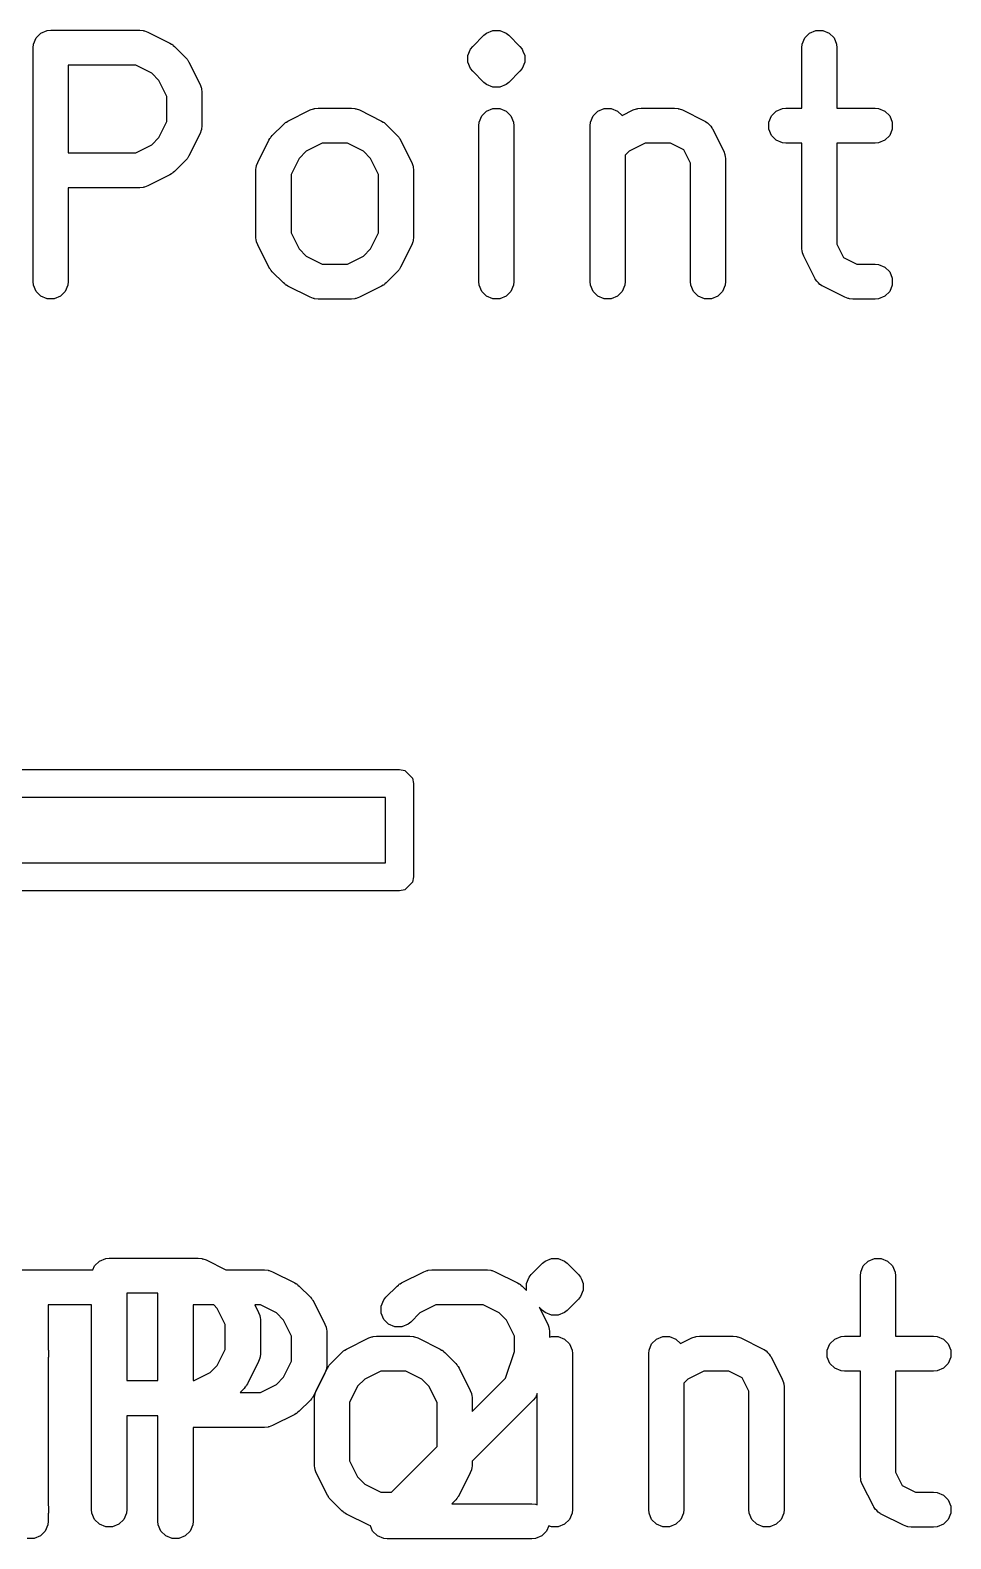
# Model space of a CAD drawing. Header units: millimetres. Extents: x 129 to 276, y -185 to -58.
# Drawn here: x 195.72 to 199.66, y -169.28 to -162.83 of the extents above; entities that cross this region are included whole.
import ezdxf

# ---------------------------------------------------------------- set-up
doc = ezdxf.new("R2010")
doc.units = ezdxf.units.MM
doc.layers.add('F.Fab', color=9, linetype='CONTINUOUS', true_color=0xafafaf)

msp = doc.modelspace()

# ---------------------------------------------------------------- linework, layer by layer
at = {"layer": 'F.Fab', "linetype": 'CONTINUOUS'}
for p, q in [((195.747164, -162.863151), (195.767856, -162.842459)), ((195.767856, -162.842459), (195.794892, -162.83126)), ((195.794892, -162.83126), (195.809524, -162.829819)), ((195.809524, -162.829819), (196.190476, -162.829819)), ((196.190476, -162.829819), (196.205108, -162.83126)), ((196.205108, -162.83126), (196.207597, -162.832291)), ((196.207597, -162.832291), (196.210285, -162.832482)), ((196.210285, -162.832482), (196.224017, -162.837737)), ((196.224017, -162.837737), (196.319255, -162.885356)), ((197.613634, -162.899405), (197.661253, -162.851786)), ((197.661253, -162.851786), (197.672618, -162.842459)), ((197.672618, -162.842459), (197.699654, -162.83126)), ((197.699654, -162.83126), (197.728917, -162.83126)), ((197.728917, -162.83126), (197.728918, -162.83126)), ((197.728918, -162.83126), (197.755954, -162.842459)), ((197.755954, -162.842459), (197.767319, -162.851786)), ((197.767319, -162.851786), (197.814938, -162.899405)), ((199.032878, -162.863151), (199.05357, -162.842459)), ((199.05357, -162.842459), (199.080606, -162.83126)), ((199.080606, -162.83126), (199.10987, -162.83126)), ((199.10987, -162.83126), (199.136906, -162.842459)), ((199.136906, -162.842459), (199.157598, -162.863151)), ((195.734524, -162.904819), (195.735965, -162.890187)), ((195.734524, -163.904819), (195.734524, -162.904819)), ((195.735965, -162.890187), (195.747164, -162.863151)), ((196.319255, -162.885356), (196.325554, -162.88932)), ((196.325554, -162.88932), (196.327382, -162.890078)), ((196.327382, -162.890078), (196.329438, -162.891766)), ((196.329438, -162.891766), (196.331698, -162.893188)), ((196.331698, -162.893188), (196.332997, -162.894686)), ((196.332997, -162.894686), (196.338747, -162.899405)), ((196.338747, -162.899405), (196.386366, -162.947024)), ((197.593108, -162.937807), (197.604307, -162.91077)), ((197.604307, -162.91077), (197.613634, -162.899405)), ((197.814938, -162.899405), (197.824265, -162.91077)), ((197.824265, -162.91077), (197.827861, -162.919451)), ((197.827861, -162.919451), (197.835464, -162.937807)), ((199.020238, -162.904819), (199.021679, -162.890187)), ((199.020238, -163.163152), (199.020238, -162.904819)), ((199.021679, -162.890187), (199.032878, -162.863151)), ((199.157598, -162.863151), (199.168797, -162.890187)), ((199.168797, -162.890187), (199.170238, -162.904819)), ((199.170238, -162.904819), (199.170238, -163.163152)), ((196.172771, -162.979819), (195.884524, -162.979819)), ((195.884524, -162.979819), (195.884524, -163.353628)), ((196.241287, -163.014077), (196.172771, -162.979819)), ((196.386366, -162.947024), (196.391084, -162.952773)), ((196.391084, -162.952773), (196.392583, -162.954073)), ((196.392583, -162.954073), (196.394004, -162.956332)), ((196.394004, -162.956332), (196.395693, -162.958389)), ((196.395693, -162.958389), (196.39645, -162.960216)), ((196.39645, -162.960216), (196.400415, -162.966516)), ((196.400415, -162.966516), (196.448034, -163.061754)), ((197.593108, -162.967069), (197.593108, -162.937807)), ((197.604307, -162.994106), (197.593108, -162.967069)), ((197.835464, -162.96707), (197.824265, -162.994106)), ((197.835464, -162.937807), (197.835464, -162.96707)), ((196.271694, -163.044484), (196.241287, -163.014077)), ((196.305952, -163.113), (196.271694, -163.044484)), ((197.613634, -163.005471), (197.604307, -162.994106)), ((197.661253, -163.05309), (197.613634, -163.005471)), ((197.672618, -163.062417), (197.661253, -163.05309)), ((197.767319, -163.05309), (197.755954, -163.062417)), ((197.814938, -163.005471), (197.767319, -163.05309)), ((197.824265, -162.994106), (197.814938, -163.005471)), ((196.305952, -163.220447), (196.305952, -163.113)), ((196.448034, -163.061754), (196.453289, -163.075485)), ((196.453289, -163.075485), (196.45348, -163.078174)), ((196.45348, -163.078174), (196.454511, -163.080663)), ((196.454511, -163.080663), (196.455952, -163.095295)), ((196.455952, -163.095295), (196.455952, -163.238152)), ((197.699654, -163.073616), (197.672618, -163.062417)), ((197.699655, -163.073616), (197.699654, -163.073616)), ((197.728917, -163.073616), (197.699655, -163.073616)), ((197.728918, -163.073616), (197.728917, -163.073616)), ((197.755954, -163.062417), (197.728918, -163.073616)), ((196.823602, -163.218689), (196.91884, -163.17107)), ((196.91884, -163.17107), (196.932571, -163.165815)), ((196.932571, -163.165815), (196.93526, -163.165623)), ((196.93526, -163.165623), (196.937749, -163.164593)), ((196.937749, -163.164593), (196.952381, -163.163152)), ((196.952381, -163.163152), (197.095238, -163.163152)), ((197.095238, -163.163152), (197.10987, -163.164593)), ((197.10987, -163.164593), (197.112359, -163.165624)), ((197.112359, -163.165624), (197.115047, -163.165815)), ((197.115047, -163.165815), (197.128779, -163.17107)), ((197.128779, -163.17107), (197.224017, -163.218689)), ((197.651926, -163.196484), (197.672618, -163.175792)), ((197.672618, -163.175792), (197.699654, -163.164593)), ((197.699654, -163.164593), (197.728918, -163.164593)), ((197.728918, -163.164593), (197.755954, -163.175792)), ((197.755954, -163.175792), (197.776646, -163.196484)), ((198.128116, -163.196484), (198.148808, -163.175792)), ((198.148808, -163.175792), (198.175844, -163.164593)), ((198.175844, -163.164593), (198.205108, -163.164593)), ((198.205108, -163.164593), (198.232144, -163.175792)), ((198.232144, -163.175792), (198.251545, -163.195193)), ((198.251545, -163.195193), (198.299792, -163.17107)), ((198.299792, -163.17107), (198.313523, -163.165815)), ((198.313523, -163.165815), (198.316212, -163.165623)), ((198.316212, -163.165623), (198.318701, -163.164593)), ((198.318701, -163.164593), (198.333333, -163.163152)), ((198.333333, -163.163152), (198.47619, -163.163152)), ((198.47619, -163.163152), (198.490822, -163.164593)), ((198.490822, -163.164593), (198.493311, -163.165624)), ((198.493311, -163.165624), (198.495999, -163.165815)), ((198.495999, -163.165815), (198.509731, -163.17107)), ((198.509731, -163.17107), (198.604969, -163.218689)), ((198.890021, -163.196484), (198.910713, -163.175792)), ((198.910713, -163.175792), (198.937749, -163.164593)), ((198.937749, -163.164593), (198.952381, -163.163152)), ((198.952381, -163.163152), (199.020238, -163.163152)), ((199.170238, -163.163152), (199.333333, -163.163152)), ((199.333333, -163.163152), (199.347965, -163.164593)), ((199.347965, -163.164593), (199.375001, -163.175792)), ((199.375001, -163.175792), (199.395693, -163.196484)), ((196.271694, -163.288963), (196.305952, -163.220447)), ((196.455952, -163.238152), (196.454511, -163.252784)), ((196.756491, -163.280357), (196.80411, -163.232738)), ((196.80411, -163.232738), (196.809859, -163.228019)), ((196.809859, -163.228019), (196.811159, -163.226521)), ((196.811159, -163.226521), (196.813418, -163.225099)), ((196.813418, -163.225099), (196.815475, -163.223411)), ((196.815475, -163.223411), (196.817302, -163.222653)), ((196.817302, -163.222653), (196.823602, -163.218689)), ((197.224017, -163.218689), (197.230316, -163.222653)), ((197.230316, -163.222653), (197.232144, -163.223411)), ((197.232144, -163.223411), (197.2342, -163.225099)), ((197.2342, -163.225099), (197.23646, -163.226521)), ((197.23646, -163.226521), (197.237759, -163.228019)), ((197.237759, -163.228019), (197.243509, -163.232738)), ((197.243509, -163.232738), (197.291128, -163.280357)), ((197.639286, -163.238152), (197.640727, -163.22352)), ((197.639286, -163.904819), (197.639286, -163.238152)), ((197.640727, -163.22352), (197.651926, -163.196484)), ((197.776646, -163.196484), (197.787845, -163.22352)), ((197.787845, -163.22352), (197.789286, -163.238152)), ((197.789286, -163.238152), (197.789286, -163.904819)), ((198.115476, -163.238152), (198.116917, -163.22352)), ((198.115476, -163.904819), (198.115476, -163.238152)), ((198.116917, -163.22352), (198.128116, -163.196484)), ((198.604969, -163.218689), (198.607416, -163.220229)), ((198.607416, -163.220229), (198.60857, -163.220614)), ((198.60857, -163.220614), (198.610006, -163.221859)), ((198.610006, -163.221859), (198.617412, -163.226521)), ((198.617412, -163.226521), (198.623573, -163.233625)), ((198.623573, -163.233625), (198.630678, -163.239787)), ((198.630678, -163.239787), (198.635339, -163.247192)), ((198.635339, -163.247192), (198.636585, -163.248629)), ((198.636585, -163.248629), (198.636969, -163.249782)), ((198.878822, -163.22352), (198.890021, -163.196484)), ((198.878822, -163.252784), (198.878822, -163.22352)), ((199.395693, -163.196484), (199.406892, -163.22352)), ((199.406892, -163.22352), (199.406892, -163.252784)), ((196.241287, -163.31937), (196.271694, -163.288963)), ((196.448034, -163.271693), (196.400415, -163.366931)), ((196.453289, -163.257962), (196.448034, -163.271693)), ((196.45348, -163.255272), (196.453289, -163.257962)), ((196.454511, -163.252784), (196.45348, -163.255272)), ((196.694823, -163.395087), (196.742442, -163.299849)), ((196.742442, -163.299849), (196.746406, -163.293549)), ((196.746406, -163.293549), (196.747164, -163.291722)), ((196.747164, -163.291722), (196.748852, -163.289665)), ((196.748852, -163.289665), (196.750274, -163.287406)), ((196.750274, -163.287406), (196.751772, -163.286106)), ((196.751772, -163.286106), (196.756491, -163.280357)), ((196.970086, -163.313152), (196.90157, -163.34741)), ((197.077533, -163.313152), (196.970086, -163.313152)), ((197.146049, -163.34741), (197.077533, -163.313152)), ((197.291128, -163.280357), (197.295846, -163.286106)), ((197.295846, -163.286106), (197.297345, -163.287406)), ((197.297345, -163.287406), (197.298766, -163.289665)), ((197.298766, -163.289665), (197.300455, -163.291722)), ((197.300455, -163.291722), (197.301212, -163.293549)), ((197.301212, -163.293549), (197.305177, -163.299849)), ((197.305177, -163.299849), (197.352796, -163.395087)), ((198.351038, -163.313152), (198.282522, -163.34741)), ((198.458485, -163.313152), (198.351038, -163.313152)), ((198.515526, -163.341672), (198.458485, -163.313152)), ((198.636969, -163.249782), (198.63851, -163.25223)), ((198.63851, -163.25223), (198.686129, -163.347468)), ((198.890021, -163.27982), (198.878822, -163.252784)), ((198.910713, -163.300512), (198.890021, -163.27982)), ((198.937749, -163.311711), (198.910713, -163.300512)), ((198.952381, -163.313152), (198.937749, -163.311711)), ((199.020238, -163.313152), (198.952381, -163.313152)), ((199.020238, -163.761961), (199.020238, -163.313152)), ((199.333333, -163.313152), (199.170238, -163.313152)), ((199.170238, -163.313152), (199.170238, -163.744256)), ((199.347965, -163.311711), (199.333333, -163.313152)), ((199.375001, -163.300512), (199.347965, -163.311711)), ((199.395693, -163.27982), (199.375001, -163.300512)), ((199.406892, -163.252784), (199.395693, -163.27982)), ((195.884524, -163.353628), (196.172771, -163.353628)), ((196.172771, -163.353628), (196.241287, -163.31937)), ((196.394004, -163.377114), (196.392583, -163.379374)), ((196.395693, -163.375058), (196.394004, -163.377114)), ((196.39645, -163.37323), (196.395693, -163.375058)), ((196.400415, -163.366931), (196.39645, -163.37323)), ((196.871163, -163.377817), (196.836905, -163.446333)), ((196.90157, -163.34741), (196.871163, -163.377817)), ((197.176456, -163.377817), (197.146049, -163.34741)), ((197.210714, -163.446333), (197.176456, -163.377817)), ((198.282522, -163.34741), (198.265476, -163.364456)), ((198.265476, -163.364456), (198.265476, -163.904819)), ((198.544047, -163.398714), (198.515526, -163.341672)), ((198.686129, -163.347468), (198.691384, -163.361199)), ((198.691384, -163.361199), (198.691575, -163.363888)), ((198.691575, -163.363888), (198.692606, -163.366377)), ((198.692606, -163.366377), (198.694047, -163.381009)), ((196.329438, -163.44168), (196.327382, -163.443369)), ((196.331698, -163.440259), (196.329438, -163.44168)), ((196.332997, -163.43876), (196.331698, -163.440259)), ((196.338747, -163.434042), (196.332997, -163.43876)), ((196.386366, -163.386423), (196.338747, -163.434042)), ((196.391084, -163.380673), (196.386366, -163.386423)), ((196.392583, -163.379374), (196.391084, -163.380673)), ((196.686905, -163.428628), (196.688346, -163.413996)), ((196.686905, -163.714342), (196.686905, -163.428628)), ((196.688346, -163.413996), (196.689377, -163.411506)), ((196.689377, -163.411506), (196.689568, -163.408819)), ((196.689568, -163.408819), (196.694823, -163.395087)), ((197.352796, -163.395087), (197.358051, -163.408818)), ((197.358051, -163.408818), (197.358242, -163.411507)), ((197.358242, -163.411507), (197.359273, -163.413996)), ((197.359273, -163.413996), (197.360714, -163.428628)), ((197.360714, -163.428628), (197.360714, -163.714342)), ((198.544047, -163.904819), (198.544047, -163.398714)), ((198.694047, -163.381009), (198.694047, -163.904819)), ((196.190476, -163.503628), (195.884524, -163.503628)), ((195.884524, -163.503628), (195.884524, -163.904819)), ((196.205108, -163.502187), (196.190476, -163.503628)), ((196.207597, -163.501155), (196.205108, -163.502187)), ((196.210285, -163.500965), (196.207597, -163.501155)), ((196.224017, -163.49571), (196.210285, -163.500965)), ((196.319255, -163.448091), (196.224017, -163.49571)), ((196.325554, -163.444126), (196.319255, -163.448091)), ((196.327382, -163.443369), (196.325554, -163.444126)), ((196.836905, -163.446333), (196.836905, -163.696637)), ((197.210714, -163.696637), (197.210714, -163.446333)), ((196.836905, -163.696637), (196.871163, -163.765153)), ((197.176455, -163.765153), (197.210714, -163.696637)), ((196.688346, -163.728974), (196.686905, -163.714342)), ((196.689377, -163.731463), (196.688346, -163.728974)), ((196.689568, -163.734151), (196.689377, -163.731463)), ((196.694823, -163.747883), (196.689568, -163.734151)), ((196.742442, -163.843121), (196.694823, -163.747883)), ((196.871163, -163.765153), (196.90157, -163.795561)), ((197.146048, -163.795561), (197.176455, -163.765153)), ((197.352796, -163.747883), (197.305177, -163.843121)), ((197.358051, -163.734152), (197.352796, -163.747883)), ((197.358242, -163.731462), (197.358051, -163.734152)), ((197.359273, -163.728974), (197.358242, -163.731462)), ((197.360714, -163.714342), (197.359273, -163.728974)), ((199.021679, -163.776593), (199.020238, -163.761961)), ((199.170238, -163.744256), (199.198758, -163.801298)), ((196.90157, -163.795561), (196.970086, -163.829819)), ((196.970086, -163.829819), (197.077533, -163.829819)), ((197.077533, -163.829819), (197.146048, -163.795561)), ((199.02271, -163.779082), (199.021679, -163.776593)), ((199.022901, -163.78177), (199.02271, -163.779082)), ((199.028156, -163.795502), (199.022901, -163.78177)), ((199.075775, -163.890741), (199.028156, -163.795502)), ((199.198758, -163.801298), (199.2558, -163.829819)), ((199.2558, -163.829819), (199.333333, -163.829819)), ((199.333333, -163.829819), (199.347965, -163.83126)), ((196.746405, -163.849417), (196.742442, -163.843121)), ((196.747163, -163.851247), (196.746405, -163.849417)), ((196.748852, -163.853305), (196.747163, -163.851247)), ((196.750274, -163.855564), (196.748852, -163.853305)), ((196.751772, -163.856863), (196.750274, -163.855564)), ((196.75649, -163.862612), (196.751772, -163.856863)), ((196.804109, -163.910232), (196.75649, -163.862612)), ((197.291128, -163.862613), (197.24351, -163.910232)), ((197.295846, -163.856863), (197.291128, -163.862613)), ((197.297345, -163.855564), (197.295846, -163.856863)), ((197.298766, -163.853305), (197.297345, -163.855564)), ((197.300456, -163.851247), (197.298766, -163.853305)), ((197.301213, -163.849417), (197.300456, -163.851247)), ((197.305177, -163.843121), (197.301213, -163.849417)), ((199.077315, -163.893187), (199.075775, -163.890741)), ((199.0777, -163.894342), (199.077315, -163.893187)), ((199.078946, -163.895779), (199.0777, -163.894342)), ((199.347965, -163.83126), (199.375001, -163.842459)), ((199.375001, -163.842459), (199.395693, -163.863151)), ((199.395693, -163.863151), (199.406892, -163.890187)), ((199.406892, -163.890187), (199.406892, -163.919451)), ((195.735965, -163.919451), (195.734524, -163.904819)), ((195.747164, -163.946487), (195.735965, -163.919451)), ((195.767856, -163.967179), (195.747164, -163.946487)), ((195.871884, -163.946487), (195.851192, -163.967179)), ((195.883083, -163.919451), (195.871884, -163.946487)), ((195.884524, -163.904819), (195.883083, -163.919451)), ((196.809858, -163.91495), (196.804109, -163.910232)), ((196.811159, -163.91645), (196.809858, -163.91495)), ((196.813418, -163.917872), (196.811159, -163.91645)), ((196.815475, -163.91956), (196.813418, -163.917872)), ((196.817302, -163.920317), (196.815475, -163.91956)), ((196.823602, -163.924282), (196.817302, -163.920317)), ((196.91884, -163.971901), (196.823602, -163.924282)), ((197.224017, -163.924282), (197.128779, -163.971901)), ((197.230316, -163.920317), (197.224017, -163.924282)), ((197.232144, -163.91956), (197.230316, -163.920317)), ((197.2342, -163.917872), (197.232144, -163.91956)), ((197.23646, -163.91645), (197.2342, -163.917872)), ((197.23776, -163.91495), (197.23646, -163.91645)), ((197.24351, -163.910232), (197.23776, -163.91495)), ((197.640727, -163.919451), (197.639286, -163.904819)), ((197.651926, -163.946487), (197.640727, -163.919451)), ((197.672618, -163.967179), (197.651926, -163.946487)), ((197.776646, -163.946487), (197.755954, -163.967179)), ((197.787845, -163.919451), (197.776646, -163.946487)), ((197.789286, -163.904819), (197.787845, -163.919451)), ((198.116917, -163.919451), (198.115476, -163.904819)), ((198.128116, -163.946487), (198.116917, -163.919451)), ((198.148808, -163.967179), (198.128116, -163.946487)), ((198.252836, -163.946487), (198.232144, -163.967179)), ((198.264035, -163.919451), (198.252836, -163.946487)), ((198.265476, -163.904819), (198.264035, -163.919451)), ((198.545488, -163.919451), (198.544047, -163.904819)), ((198.556687, -163.946487), (198.545488, -163.919451)), ((198.577379, -163.967179), (198.556687, -163.946487)), ((198.681407, -163.946487), (198.660715, -163.967179)), ((198.692606, -163.919451), (198.681407, -163.946487)), ((198.694047, -163.904819), (198.692606, -163.919451)), ((199.083607, -163.903183), (199.078946, -163.895779)), ((199.090709, -163.909342), (199.083607, -163.903183)), ((199.096873, -163.91645), (199.090709, -163.909342)), ((199.104278, -163.921111), (199.096873, -163.91645)), ((199.105715, -163.922357), (199.104278, -163.921111)), ((199.106868, -163.922741), (199.105715, -163.922357)), ((199.109316, -163.924282), (199.106868, -163.922741)), ((199.204554, -163.971901), (199.109316, -163.924282)), ((199.395693, -163.946487), (199.375001, -163.967179)), ((199.406892, -163.919451), (199.395693, -163.946487)), ((195.794892, -163.978378), (195.767856, -163.967179)), ((195.824156, -163.978378), (195.794892, -163.978378)), ((195.851192, -163.967179), (195.824156, -163.978378)), ((196.932571, -163.977156), (196.91884, -163.971901)), ((196.93526, -163.977347), (196.932571, -163.977156)), ((196.937749, -163.978378), (196.93526, -163.977347)), ((196.952381, -163.979819), (196.937749, -163.978378)), ((197.095238, -163.979819), (196.952381, -163.979819)), ((197.10987, -163.978378), (197.095238, -163.979819)), ((197.112359, -163.977346), (197.10987, -163.978378)), ((197.115047, -163.977156), (197.112359, -163.977346)), ((197.128779, -163.971901), (197.115047, -163.977156)), ((197.699654, -163.978378), (197.672618, -163.967179)), ((197.728918, -163.978378), (197.699654, -163.978378)), ((197.755954, -163.967179), (197.728918, -163.978378)), ((198.175844, -163.978378), (198.148808, -163.967179)), ((198.205108, -163.978378), (198.175844, -163.978378)), ((198.232144, -163.967179), (198.205108, -163.978378)), ((198.604415, -163.978378), (198.577379, -163.967179)), ((198.633679, -163.978378), (198.604415, -163.978378)), ((198.660715, -163.967179), (198.633679, -163.978378)), ((199.218285, -163.977156), (199.204554, -163.971901)), ((199.220974, -163.977347), (199.218285, -163.977156)), ((199.223463, -163.978378), (199.220974, -163.977347)), ((199.238095, -163.979819), (199.223463, -163.978378)), ((199.333333, -163.979819), (199.238095, -163.979819)), ((199.347965, -163.978378), (199.333333, -163.979819)), ((199.375001, -163.967179), (199.347965, -163.978378)), ((194.7, -165.99), (197.3, -165.99)), ((197.3, -165.99), (197.322961, -165.994567)), ((197.322961, -165.994567), (197.355433, -166.027039)), ((197.355433, -166.027039), (197.36, -166.05)), ((197.36, -166.05), (197.36, -166.45)), ((197.24, -166.11), (194.76, -166.11)), ((197.24, -166.39), (197.24, -166.11)), ((194.76, -166.39), (197.24, -166.39)), ((197.355433, -166.472961), (197.322961, -166.505433)), ((197.36, -166.45), (197.355433, -166.472961)), ((197.3, -166.51), (194.7, -166.51)), ((197.322961, -166.505433), (197.3, -166.51)), ((196.017856, -168.092459), (196.044892, -168.08126)), ((196.044892, -168.08126), (196.059524, -168.079819)), ((196.059524, -168.079819), (196.440476, -168.079819)), ((196.440476, -168.079819), (196.455108, -168.08126)), ((196.455108, -168.08126), (196.457597, -168.082291)), ((196.457597, -168.082291), (196.460285, -168.082482)), ((196.460285, -168.082482), (196.474017, -168.087737)), ((197.922618, -168.092459), (197.949654, -168.08126)), ((197.949654, -168.08126), (197.978917, -168.08126)), ((197.978917, -168.08126), (197.978918, -168.08126)), ((197.978918, -168.08126), (198.005954, -168.092459)), ((199.30357, -168.092459), (199.330606, -168.08126)), ((199.330606, -168.08126), (199.35987, -168.08126)), ((199.35987, -168.08126), (199.386906, -168.092459)), ((195.557359, -168.129819), (195.99026, -168.129819)), ((195.99026, -168.129819), (195.997164, -168.113151)), ((195.997164, -168.113151), (196.017856, -168.092459)), ((196.474017, -168.087737), (196.558181, -168.129819)), ((196.558181, -168.129819), (196.723809, -168.129819)), ((196.723809, -168.129819), (196.738441, -168.13126)), ((196.738441, -168.13126), (196.74093, -168.132291)), ((196.74093, -168.132291), (196.743618, -168.132482)), ((196.743618, -168.132482), (196.75735, -168.137737)), ((196.75735, -168.137737), (196.852588, -168.185356)), ((197.309316, -168.185356), (197.404554, -168.137737)), ((197.404554, -168.137737), (197.418285, -168.132482)), ((197.418285, -168.132482), (197.420974, -168.13229)), ((197.420974, -168.13229), (197.423463, -168.13126)), ((197.423463, -168.13126), (197.438095, -168.129819)), ((197.438095, -168.129819), (197.67619, -168.129819)), ((197.67619, -168.129819), (197.690822, -168.13126)), ((197.690822, -168.13126), (197.693311, -168.132291)), ((197.693311, -168.132291), (197.695999, -168.132482)), ((197.695999, -168.132482), (197.709731, -168.137737)), ((197.709731, -168.137737), (197.804969, -168.185356)), ((197.854307, -168.16077), (197.863634, -168.149405)), ((197.863634, -168.149405), (197.911253, -168.101786)), ((197.911253, -168.101786), (197.922618, -168.092459)), ((198.005954, -168.092459), (198.017319, -168.101786)), ((198.017319, -168.101786), (198.064938, -168.149405)), ((198.064938, -168.149405), (198.074265, -168.16077)), ((199.270238, -168.154819), (199.271679, -168.140187)), ((199.271679, -168.140187), (199.282878, -168.113151)), ((199.282878, -168.113151), (199.30357, -168.092459)), ((199.386906, -168.092459), (199.407598, -168.113151)), ((199.407598, -168.113151), (199.418797, -168.140187)), ((199.418797, -168.140187), (199.420238, -168.154819)), ((196.852588, -168.185356), (196.858887, -168.18932)), ((196.858887, -168.18932), (196.860715, -168.190078)), ((196.860715, -168.190078), (196.862771, -168.191766)), ((196.862771, -168.191766), (196.865031, -168.193188)), ((196.865031, -168.193188), (196.86633, -168.194686)), ((196.86633, -168.194686), (196.87208, -168.199405)), ((196.87208, -168.199405), (196.919699, -168.247024)), ((197.242205, -168.247024), (197.289824, -168.199405)), ((197.289824, -168.199405), (197.295573, -168.194686)), ((197.295573, -168.194686), (197.296873, -168.193188)), ((197.296873, -168.193188), (197.299132, -168.191766)), ((197.299132, -168.191766), (197.301189, -168.190078)), ((197.301189, -168.190078), (197.303016, -168.18932)), ((197.303016, -168.18932), (197.309316, -168.185356)), ((197.804969, -168.185356), (197.811268, -168.18932)), ((197.811268, -168.18932), (197.813096, -168.190078)), ((197.813096, -168.190078), (197.815152, -168.191766)), ((197.815152, -168.191766), (197.817412, -168.193188)), ((197.817412, -168.193188), (197.818711, -168.194686)), ((197.818711, -168.194686), (197.824461, -168.199405)), ((197.824461, -168.199405), (197.843803, -168.218747)), ((197.843108, -168.187807), (197.854307, -168.16077)), ((197.843108, -168.217069), (197.843108, -168.187807)), ((198.074265, -168.16077), (198.077861, -168.169451)), ((198.077861, -168.169451), (198.085464, -168.187807)), ((198.085464, -168.187807), (198.085464, -168.21707)), ((199.270238, -168.413152), (199.270238, -168.154819)), ((199.420238, -168.154819), (199.420238, -168.413152)), ((195.984524, -168.279819), (195.798809, -168.279819)), ((195.798809, -168.279819), (195.798809, -168.47125)), ((195.984524, -169.154819), (195.984524, -168.279819)), ((196.267857, -168.229819), (196.134524, -168.229819)), ((196.134524, -168.229819), (196.134524, -168.603628)), ((196.267857, -168.603628), (196.267857, -168.229819)), ((196.507029, -168.279819), (196.417857, -168.279819)), ((196.417857, -168.279819), (196.417857, -168.603628)), ((196.521694, -168.294484), (196.507029, -168.279819)), ((196.706104, -168.279819), (196.682066, -168.279819)), ((196.682066, -168.279819), (196.698034, -168.311754)), ((196.77462, -168.314077), (196.706104, -168.279819)), ((196.919699, -168.247024), (196.924417, -168.252773)), ((196.924417, -168.252773), (196.925916, -168.254073)), ((196.925916, -168.254073), (196.927337, -168.256332)), ((196.927337, -168.256332), (196.929026, -168.258389)), ((196.929026, -168.258389), (196.929783, -168.260216)), ((196.929783, -168.260216), (196.933748, -168.266516)), ((196.933748, -168.266516), (196.981367, -168.361754)), ((197.221679, -168.285426), (197.232878, -168.258389)), ((197.232878, -168.258389), (197.242205, -168.247024)), ((197.4558, -168.279819), (197.387284, -168.314077)), ((197.658485, -168.279819), (197.4558, -168.279819)), ((197.727001, -168.314077), (197.658485, -168.279819)), ((197.843803, -168.218747), (197.843108, -168.217069)), ((198.064938, -168.255471), (198.017319, -168.30309)), ((198.074265, -168.244106), (198.064938, -168.255471)), ((198.085464, -168.21707), (198.074265, -168.244106)), ((196.555952, -168.363), (196.521694, -168.294484)), ((196.698034, -168.311754), (196.703289, -168.325485)), ((196.703289, -168.325485), (196.70348, -168.328174)), ((196.70348, -168.328174), (196.704511, -168.330663)), ((196.704511, -168.330663), (196.705952, -168.345295)), ((196.805027, -168.344484), (196.77462, -168.314077)), ((196.839285, -168.413), (196.805027, -168.344484)), ((197.221679, -168.314688), (197.221679, -168.285426)), ((197.232878, -168.341725), (197.221679, -168.314688)), ((197.25357, -168.362417), (197.232878, -168.341725)), ((197.387284, -168.314077), (197.348271, -168.35309)), ((197.757408, -168.344484), (197.727001, -168.314077)), ((197.791666, -168.413), (197.757408, -168.344484)), ((197.911253, -168.30309), (197.897579, -168.289416)), ((197.897579, -168.289416), (197.933748, -168.361754)), ((197.922618, -168.312417), (197.911253, -168.30309)), ((197.949654, -168.323616), (197.922618, -168.312417)), ((197.949655, -168.323616), (197.949654, -168.323616)), ((197.978917, -168.323616), (197.949655, -168.323616)), ((197.978918, -168.323616), (197.978917, -168.323616)), ((198.005954, -168.312417), (197.978918, -168.323616)), ((198.017319, -168.30309), (198.005954, -168.312417)), ((196.555952, -168.470447), (196.555952, -168.363)), ((196.705952, -168.345295), (196.705952, -168.488152)), ((196.981367, -168.361754), (196.986622, -168.375485)), ((196.986622, -168.375485), (196.986813, -168.378174)), ((196.986813, -168.378174), (196.987844, -168.380663)), ((196.987844, -168.380663), (196.989285, -168.395295)), ((196.989285, -168.395295), (196.989285, -168.538152)), ((197.280607, -168.373616), (197.25357, -168.362417)), ((197.309869, -168.373616), (197.280607, -168.373616)), ((197.336906, -168.362417), (197.309869, -168.373616)), ((197.348271, -168.35309), (197.336906, -168.362417)), ((197.933748, -168.361754), (197.939003, -168.375485)), ((197.939003, -168.375485), (197.939194, -168.378174)), ((197.939194, -168.378174), (197.940225, -168.380663)), ((197.940225, -168.380663), (197.941666, -168.395295)), ((197.941666, -168.395295), (197.941666, -168.417901)), ((195.798809, -168.47125), (195.799749, -168.47352)), ((195.799749, -168.47352), (195.799749, -168.502784)), ((196.521694, -168.538963), (196.555952, -168.470447)), ((196.839285, -168.520447), (196.839285, -168.413)), ((197.063418, -168.475099), (197.065475, -168.473411)), ((197.065475, -168.473411), (197.067302, -168.472653)), ((197.067302, -168.472653), (197.073602, -168.468689)), ((197.073602, -168.468689), (197.16884, -168.42107)), ((197.16884, -168.42107), (197.182571, -168.415815)), ((197.182571, -168.415815), (197.18526, -168.415623)), ((197.18526, -168.415623), (197.187749, -168.414593)), ((197.187749, -168.414593), (197.202381, -168.413152)), ((197.202381, -168.413152), (197.345238, -168.413152)), ((197.345238, -168.413152), (197.35987, -168.414593)), ((197.35987, -168.414593), (197.362359, -168.415624)), ((197.362359, -168.415624), (197.365047, -168.415815)), ((197.365047, -168.415815), (197.378779, -168.42107)), ((197.378779, -168.42107), (197.474017, -168.468689)), ((197.474017, -168.468689), (197.480316, -168.472653)), ((197.480316, -168.472653), (197.482144, -168.473411)), ((197.482144, -168.473411), (197.4842, -168.475099)), ((197.791666, -168.478363), (197.791666, -168.413)), ((197.941666, -168.417901), (197.949654, -168.414593)), ((197.949654, -168.414593), (197.978918, -168.414593)), ((197.978918, -168.414593), (198.005954, -168.425792)), ((198.005954, -168.425792), (198.026646, -168.446484)), ((198.026646, -168.446484), (198.037845, -168.47352)), ((198.037845, -168.47352), (198.039286, -168.488152)), ((198.365476, -168.488152), (198.366917, -168.47352)), ((198.366917, -168.47352), (198.378116, -168.446484)), ((198.378116, -168.446484), (198.398808, -168.425792)), ((198.398808, -168.425792), (198.425844, -168.414593)), ((198.425844, -168.414593), (198.455108, -168.414593)), ((198.455108, -168.414593), (198.482144, -168.425792)), ((198.482144, -168.425792), (198.501545, -168.445193)), ((198.501545, -168.445193), (198.549792, -168.42107)), ((198.549792, -168.42107), (198.563523, -168.415815)), ((198.563523, -168.415815), (198.566212, -168.415623)), ((198.566212, -168.415623), (198.568701, -168.414593)), ((198.568701, -168.414593), (198.583333, -168.413152)), ((198.583333, -168.413152), (198.72619, -168.413152)), ((198.72619, -168.413152), (198.740822, -168.414593)), ((198.740822, -168.414593), (198.743311, -168.415624)), ((198.743311, -168.415624), (198.745999, -168.415815)), ((198.745999, -168.415815), (198.759731, -168.42107)), ((198.759731, -168.42107), (198.854969, -168.468689)), ((198.854969, -168.468689), (198.857416, -168.470229)), ((198.857416, -168.470229), (198.85857, -168.470614)), ((198.85857, -168.470614), (198.860006, -168.471859)), ((198.860006, -168.471859), (198.867412, -168.476521)), ((199.128822, -168.47352), (199.140021, -168.446484)), ((199.128822, -168.502784), (199.128822, -168.47352)), ((199.140021, -168.446484), (199.160713, -168.425792)), ((199.160713, -168.425792), (199.187749, -168.414593)), ((199.187749, -168.414593), (199.202381, -168.413152)), ((199.202381, -168.413152), (199.270238, -168.413152)), ((199.420238, -168.413152), (199.583333, -168.413152)), ((199.583333, -168.413152), (199.597965, -168.414593)), ((199.597965, -168.414593), (199.625001, -168.425792)), ((199.625001, -168.425792), (199.645693, -168.446484)), ((199.645693, -168.446484), (199.656892, -168.47352)), ((199.656892, -168.47352), (199.656892, -168.502784)), ((195.799749, -168.502784), (195.798809, -168.505053)), ((195.798809, -168.505053), (195.798809, -169.137917)), ((196.698034, -168.521693), (196.650415, -168.616931)), ((196.703289, -168.507962), (196.698034, -168.521693)), ((196.70348, -168.505272), (196.703289, -168.507962)), ((196.704511, -168.502784), (196.70348, -168.505272)), ((196.705952, -168.488152), (196.704511, -168.502784)), ((196.805027, -168.588963), (196.839285, -168.520447)), ((196.989285, -168.538152), (196.987844, -168.552784)), ((196.998852, -168.539665), (197.000274, -168.537406)), ((197.000274, -168.537406), (197.001772, -168.536106)), ((197.001772, -168.536106), (197.006491, -168.530357)), ((197.006491, -168.530357), (197.05411, -168.482738)), ((197.05411, -168.482738), (197.059859, -168.478019)), ((197.059859, -168.478019), (197.061159, -168.476521)), ((197.061159, -168.476521), (197.063418, -168.475099)), ((197.4842, -168.475099), (197.48646, -168.476521)), ((197.48646, -168.476521), (197.487759, -168.478019)), ((197.487759, -168.478019), (197.493509, -168.482738)), ((197.493509, -168.482738), (197.541128, -168.530357)), ((197.541128, -168.530357), (197.545846, -168.536106)), ((197.545846, -168.536106), (197.547345, -168.537406)), ((197.547345, -168.537406), (197.548766, -168.539665)), ((197.753494, -168.592876), (197.791666, -168.478363)), ((198.039286, -168.488152), (198.039286, -169.154819)), ((198.365476, -169.154819), (198.365476, -168.488152)), ((198.867412, -168.476521), (198.873573, -168.483625)), ((198.873573, -168.483625), (198.880678, -168.489787)), ((198.880678, -168.489787), (198.885339, -168.497192)), ((198.885339, -168.497192), (198.886585, -168.498629)), ((198.886585, -168.498629), (198.886969, -168.499782)), ((198.886969, -168.499782), (198.88851, -168.50223)), ((198.88851, -168.50223), (198.936129, -168.597468)), ((199.140021, -168.52982), (199.128822, -168.502784)), ((199.160713, -168.550512), (199.140021, -168.52982)), ((199.645693, -168.52982), (199.625001, -168.550512)), ((199.656892, -168.502784), (199.645693, -168.52982)), ((196.422771, -168.603628), (196.491287, -168.56937)), ((196.491287, -168.56937), (196.521694, -168.538963)), ((196.77462, -168.61937), (196.805027, -168.588963)), ((196.981367, -168.571693), (196.933748, -168.666931)), ((196.944823, -168.645087), (196.992442, -168.549849)), ((196.986622, -168.557962), (196.981367, -168.571693)), ((196.986813, -168.555272), (196.986622, -168.557962)), ((196.987844, -168.552784), (196.986813, -168.555272)), ((196.992442, -168.549849), (196.996406, -168.543549)), ((196.996406, -168.543549), (196.997164, -168.541722)), ((196.997164, -168.541722), (196.998852, -168.539665)), ((197.15157, -168.59741), (197.121163, -168.627817)), ((197.220086, -168.563152), (197.15157, -168.59741)), ((197.327533, -168.563152), (197.220086, -168.563152)), ((197.396049, -168.59741), (197.327533, -168.563152)), ((197.426456, -168.627817), (197.396049, -168.59741)), ((197.548766, -168.539665), (197.550455, -168.541722)), ((197.550455, -168.541722), (197.551212, -168.543549)), ((197.551212, -168.543549), (197.555177, -168.549849)), ((197.555177, -168.549849), (197.602796, -168.645087)), ((197.610714, -168.735656), (197.753494, -168.592876)), ((198.532522, -168.59741), (198.515476, -168.614456)), ((198.601038, -168.563152), (198.532522, -168.59741)), ((198.708485, -168.563152), (198.601038, -168.563152)), ((198.765526, -168.591672), (198.708485, -168.563152)), ((198.794047, -168.648714), (198.765526, -168.591672)), ((198.936129, -168.597468), (198.941384, -168.611199)), ((199.187749, -168.561711), (199.160713, -168.550512)), ((199.202381, -168.563152), (199.187749, -168.561711)), ((199.270238, -168.563152), (199.202381, -168.563152)), ((199.270238, -169.011961), (199.270238, -168.563152)), ((199.583333, -168.563152), (199.420238, -168.563152)), ((199.420238, -168.563152), (199.420238, -168.994256)), ((199.597965, -168.561711), (199.583333, -168.563152)), ((199.625001, -168.550512), (199.597965, -168.561711)), ((196.134524, -168.603628), (196.267857, -168.603628)), ((196.417857, -168.603628), (196.422771, -168.603628)), ((196.636366, -168.636423), (196.619161, -168.653628)), ((196.619161, -168.653628), (196.706104, -168.653628)), ((196.641084, -168.630673), (196.636366, -168.636423)), ((196.642583, -168.629374), (196.641084, -168.630673)), ((196.644004, -168.627114), (196.642583, -168.629374)), ((196.645693, -168.625058), (196.644004, -168.627114)), ((196.64645, -168.62323), (196.645693, -168.625058)), ((196.650415, -168.616931), (196.64645, -168.62323)), ((196.706104, -168.653628), (196.77462, -168.61937)), ((196.933748, -168.666931), (196.929783, -168.67323)), ((196.936905, -168.678628), (196.938346, -168.663996)), ((196.938346, -168.663996), (196.939377, -168.661506)), ((196.939377, -168.661506), (196.939568, -168.658819)), ((196.939568, -168.658819), (196.944823, -168.645087)), ((197.121163, -168.627817), (197.086905, -168.696333)), ((197.460714, -168.696333), (197.426456, -168.627817)), ((197.602796, -168.645087), (197.608051, -168.658818)), ((197.608051, -168.658818), (197.608242, -168.661507)), ((197.608242, -168.661507), (197.609273, -168.663996)), ((197.609273, -168.663996), (197.610714, -168.678628)), ((197.889286, -168.659149), (197.884204, -168.670533)), ((197.889286, -169.134568), (197.889286, -168.659149)), ((198.515476, -168.614456), (198.515476, -169.154819)), ((198.794047, -169.154819), (198.794047, -168.648714)), ((198.941384, -168.611199), (198.941575, -168.613888)), ((198.941575, -168.613888), (198.942606, -168.616377)), ((198.942606, -168.616377), (198.944047, -168.631009)), ((198.944047, -168.631009), (198.944047, -169.154819)), ((196.919699, -168.686423), (196.87208, -168.734042)), ((196.924417, -168.680673), (196.919699, -168.686423)), ((196.925916, -168.679374), (196.924417, -168.680673)), ((196.927337, -168.677114), (196.925916, -168.679374)), ((196.929026, -168.675058), (196.927337, -168.677114)), ((196.929783, -168.67323), (196.929026, -168.675058)), ((196.936905, -168.964342), (196.936905, -168.678628)), ((197.086905, -168.696333), (197.086905, -168.946637)), ((197.460714, -168.885657), (197.460714, -168.696333)), ((197.610714, -168.678628), (197.610714, -168.735656)), ((197.87208, -168.686423), (197.610714, -168.947789)), ((197.881408, -168.675058), (197.87208, -168.686423)), ((197.882439, -168.672567), (197.881408, -168.675058)), ((197.884204, -168.670533), (197.882439, -168.672567)), ((196.267857, -168.753628), (196.134524, -168.753628)), ((196.134524, -168.753628), (196.134524, -169.154819)), ((196.267857, -169.204819), (196.267857, -168.753628)), ((196.75735, -168.79571), (196.743618, -168.800965)), ((196.852588, -168.748091), (196.75735, -168.79571)), ((196.858887, -168.744126), (196.852588, -168.748091)), ((196.860715, -168.743369), (196.858887, -168.744126)), ((196.862771, -168.74168), (196.860715, -168.743369)), ((196.865031, -168.740259), (196.862771, -168.74168)), ((196.86633, -168.73876), (196.865031, -168.740259)), ((196.87208, -168.734042), (196.86633, -168.73876)), ((196.723809, -168.803628), (196.417857, -168.803628)), ((196.417857, -168.803628), (196.417857, -169.204819)), ((196.738441, -168.802187), (196.723809, -168.803628)), ((196.74093, -168.801155), (196.738441, -168.802187)), ((196.743618, -168.800965), (196.74093, -168.801155)), ((197.266553, -169.079819), (197.460714, -168.885657)), ((196.938346, -168.978974), (196.936905, -168.964342)), ((196.939377, -168.981463), (196.938346, -168.978974)), ((196.939568, -168.984151), (196.939377, -168.981463)), ((196.944823, -168.997883), (196.939568, -168.984151)), ((197.086905, -168.946637), (197.121163, -169.015153)), ((197.608051, -168.984152), (197.602796, -168.997883)), ((197.608242, -168.981462), (197.608051, -168.984152)), ((197.609273, -168.978974), (197.608242, -168.981462)), ((197.610714, -168.964342), (197.609273, -168.978974)), ((197.610714, -168.947789), (197.610714, -168.964342)), ((196.992442, -169.093121), (196.944823, -168.997883)), ((197.121163, -169.015153), (197.15157, -169.045561)), ((197.15157, -169.045561), (197.220086, -169.079819)), ((197.602796, -168.997883), (197.555177, -169.093121)), ((199.271679, -169.026593), (199.270238, -169.011961)), ((199.27271, -169.029082), (199.271679, -169.026593)), ((199.272901, -169.03177), (199.27271, -169.029082)), ((199.278156, -169.045502), (199.272901, -169.03177)), ((199.325775, -169.140741), (199.278156, -169.045502)), ((199.420238, -168.994256), (199.448758, -169.051298)), ((199.448758, -169.051298), (199.5058, -169.079819)), ((196.996405, -169.099417), (196.992442, -169.093121)), ((196.997163, -169.101247), (196.996405, -169.099417)), ((196.998852, -169.103305), (196.997163, -169.101247)), ((197.000274, -169.105564), (196.998852, -169.103305)), ((197.001772, -169.106863), (197.000274, -169.105564)), ((197.00649, -169.112612), (197.001772, -169.106863)), ((197.054109, -169.160232), (197.00649, -169.112612)), ((197.220086, -169.079819), (197.266553, -169.079819)), ((197.541128, -169.112613), (197.523922, -169.129819)), ((197.545846, -169.106863), (197.541128, -169.112613)), ((197.547345, -169.105564), (197.545846, -169.106863)), ((197.548766, -169.103305), (197.547345, -169.105564)), ((197.550456, -169.101247), (197.548766, -169.103305)), ((197.551213, -169.099417), (197.550456, -169.101247)), ((197.555177, -169.093121), (197.551213, -169.099417)), ((199.5058, -169.079819), (199.583333, -169.079819)), ((199.583333, -169.079819), (199.597965, -169.08126)), ((199.597965, -169.08126), (199.625001, -169.092459)), ((199.625001, -169.092459), (199.645693, -169.113151)), ((199.645693, -169.113151), (199.656892, -169.140187)), ((195.798809, -169.137917), (195.799749, -169.140187)), ((195.799749, -169.169451), (195.798809, -169.17172)), ((195.798809, -169.17172), (195.798809, -169.204819)), ((195.799749, -169.140187), (195.799749, -169.169451)), ((195.985965, -169.169451), (195.984524, -169.154819)), ((195.997164, -169.196487), (195.985965, -169.169451)), ((196.133083, -169.169451), (196.121884, -169.196487)), ((196.134524, -169.154819), (196.133083, -169.169451)), ((197.059858, -169.16495), (197.054109, -169.160232)), ((197.061159, -169.16645), (197.059858, -169.16495)), ((197.063418, -169.167872), (197.061159, -169.16645)), ((197.065475, -169.16956), (197.063418, -169.167872)), ((197.067302, -169.170317), (197.065475, -169.16956)), ((197.073602, -169.174282), (197.067302, -169.170317)), ((197.16884, -169.221901), (197.073602, -169.174282)), ((197.523922, -169.129819), (197.866666, -169.129819)), ((197.866666, -169.129819), (197.881298, -169.13126)), ((197.881298, -169.13126), (197.889286, -169.134568)), ((198.037845, -169.169451), (198.026646, -169.196487)), ((198.039286, -169.154819), (198.037845, -169.169451)), ((198.366917, -169.169451), (198.365476, -169.154819)), ((198.378116, -169.196487), (198.366917, -169.169451)), ((198.514035, -169.169451), (198.502836, -169.196487)), ((198.515476, -169.154819), (198.514035, -169.169451)), ((198.795488, -169.169451), (198.794047, -169.154819)), ((198.806687, -169.196487), (198.795488, -169.169451)), ((198.942606, -169.169451), (198.931407, -169.196487)), ((198.944047, -169.154819), (198.942606, -169.169451)), ((199.327315, -169.143187), (199.325775, -169.140741)), ((199.3277, -169.144342), (199.327315, -169.143187)), ((199.328946, -169.145779), (199.3277, -169.144342)), ((199.333607, -169.153183), (199.328946, -169.145779)), ((199.340709, -169.159342), (199.333607, -169.153183)), ((199.346873, -169.16645), (199.340709, -169.159342)), ((199.354278, -169.171111), (199.346873, -169.16645)), ((199.355715, -169.172357), (199.354278, -169.171111)), ((199.356868, -169.172741), (199.355715, -169.172357)), ((199.359316, -169.174282), (199.356868, -169.172741)), ((199.454554, -169.221901), (199.359316, -169.174282)), ((199.656892, -169.169451), (199.645693, -169.196487)), ((199.656892, -169.140187), (199.656892, -169.169451)), ((195.786169, -169.246487), (195.765477, -169.267179)), ((195.797368, -169.219451), (195.786169, -169.246487)), ((195.798809, -169.204819), (195.797368, -169.219451)), ((196.017856, -169.217179), (195.997164, -169.196487)), ((196.044892, -169.228378), (196.017856, -169.217179)), ((196.074156, -169.228378), (196.044892, -169.228378)), ((196.101192, -169.217179), (196.074156, -169.228378)), ((196.121884, -169.196487), (196.101192, -169.217179)), ((196.269298, -169.219451), (196.267857, -169.204819)), ((196.280497, -169.246487), (196.269298, -169.219451)), ((196.301189, -169.267179), (196.280497, -169.246487)), ((196.405217, -169.246487), (196.384525, -169.267179)), ((196.416416, -169.219451), (196.405217, -169.246487)), ((196.417857, -169.204819), (196.416416, -169.219451)), ((197.176249, -169.224736), (197.16884, -169.221901)), ((197.185259, -169.246487), (197.176249, -169.224736)), ((197.205951, -169.267179), (197.185259, -169.246487)), ((197.929026, -169.246487), (197.908334, -169.267179)), ((197.938449, -169.223736), (197.929026, -169.246487)), ((197.949654, -169.228378), (197.938449, -169.223736)), ((197.978918, -169.228378), (197.949654, -169.228378)), ((198.005954, -169.217179), (197.978918, -169.228378)), ((198.026646, -169.196487), (198.005954, -169.217179)), ((198.398808, -169.217179), (198.378116, -169.196487)), ((198.425844, -169.228378), (198.398808, -169.217179)), ((198.455108, -169.228378), (198.425844, -169.228378)), ((198.482144, -169.217179), (198.455108, -169.228378)), ((198.502836, -169.196487), (198.482144, -169.217179)), ((198.827379, -169.217179), (198.806687, -169.196487)), ((198.854415, -169.228378), (198.827379, -169.217179)), ((198.883679, -169.228378), (198.854415, -169.228378)), ((198.910715, -169.217179), (198.883679, -169.228378)), ((198.931407, -169.196487), (198.910715, -169.217179)), ((199.468285, -169.227156), (199.454554, -169.221901)), ((199.470974, -169.227347), (199.468285, -169.227156)), ((199.473463, -169.228378), (199.470974, -169.227347)), ((199.488095, -169.229819), (199.473463, -169.228378)), ((199.583333, -169.229819), (199.488095, -169.229819)), ((199.597965, -169.228378), (199.583333, -169.229819)), ((199.625001, -169.217179), (199.597965, -169.228378)), ((199.645693, -169.196487), (199.625001, -169.217179)), ((195.738441, -169.278378), (195.709177, -169.278378)), ((195.765477, -169.267179), (195.738441, -169.278378)), ((196.328225, -169.278378), (196.301189, -169.267179)), ((196.357489, -169.278378), (196.328225, -169.278378)), ((196.384525, -169.267179), (196.357489, -169.278378)), ((197.232987, -169.278378), (197.205951, -169.267179)), ((197.247619, -169.279819), (197.232987, -169.278378)), ((197.866666, -169.279819), (197.247619, -169.279819)), ((197.881298, -169.278378), (197.866666, -169.279819)), ((197.908334, -169.267179), (197.881298, -169.278378))]:
    msp.add_line(p, q, dxfattribs=at)

doc.saveas('drawing.dxf')
